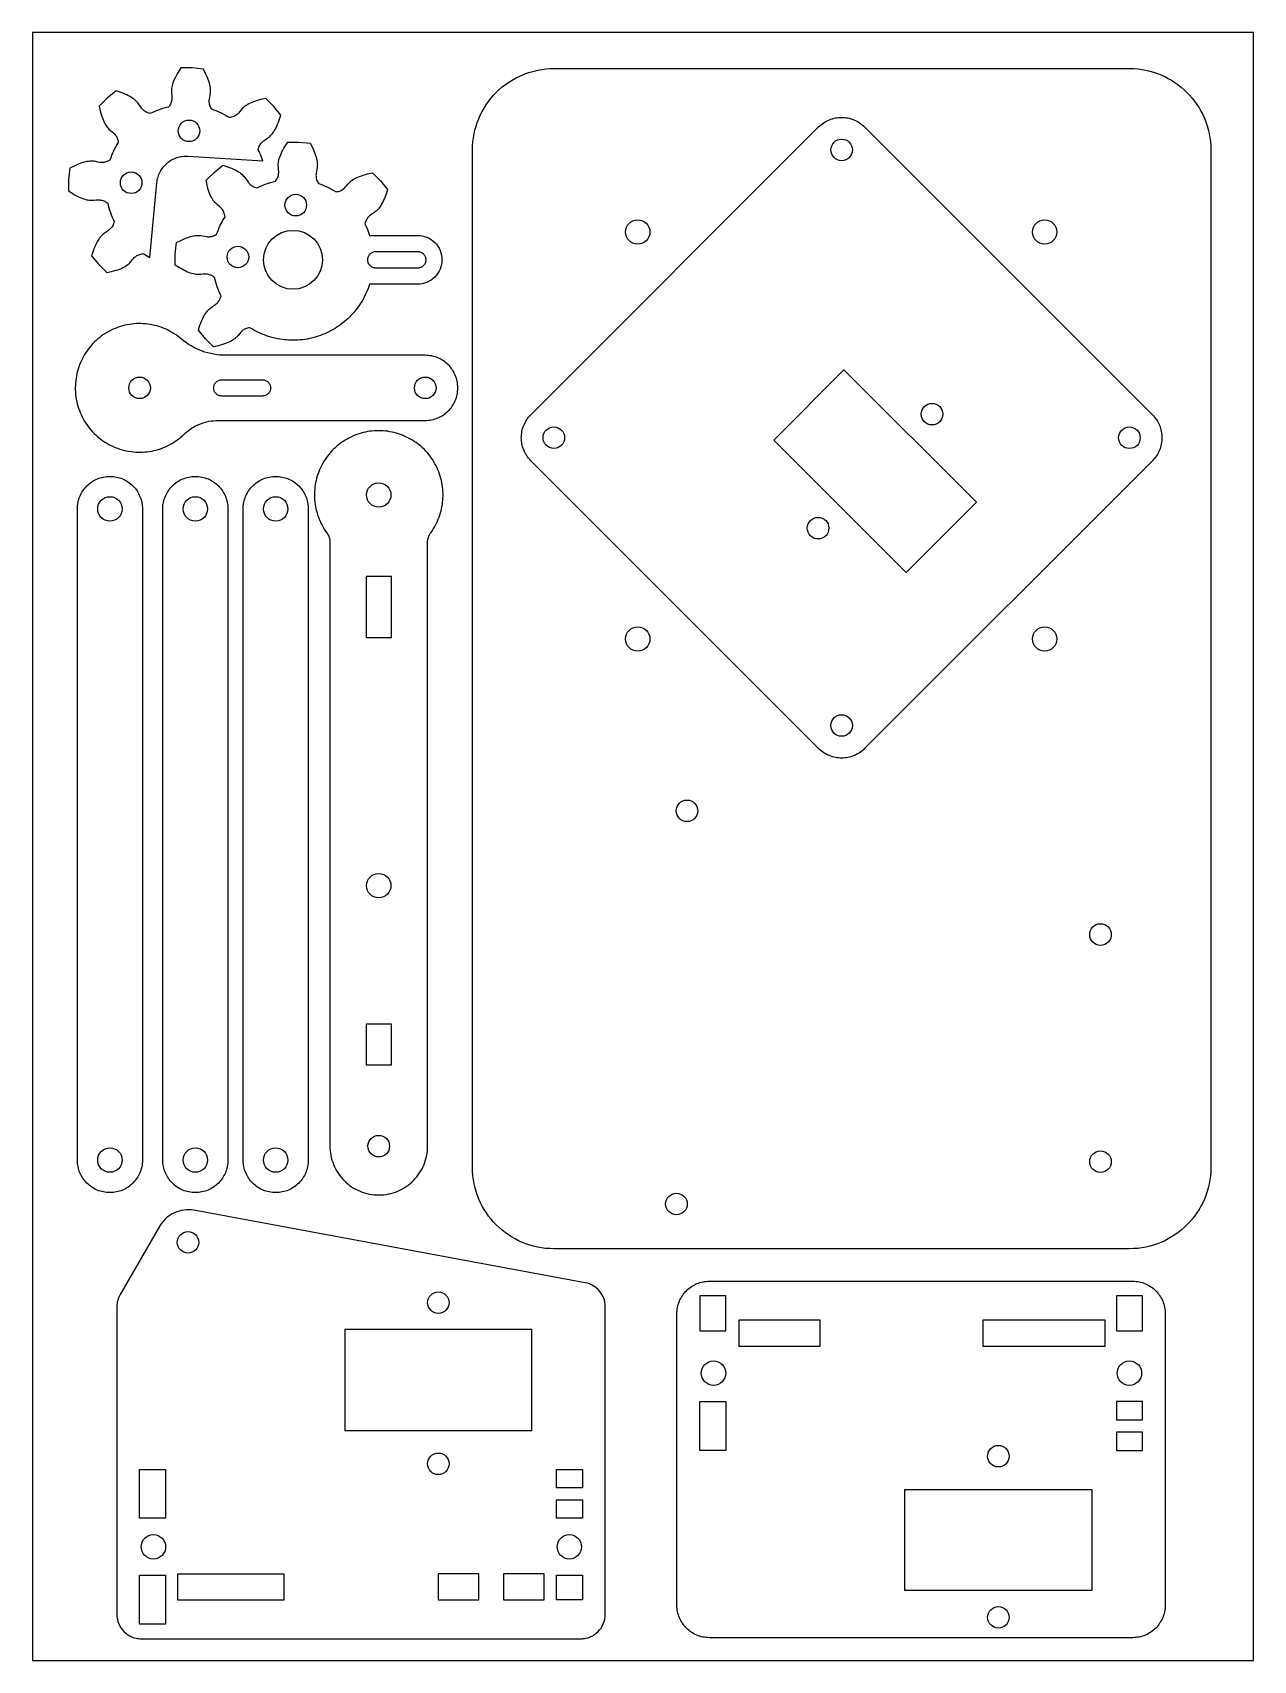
# Model space of a CAD drawing. Extents: x -162 to 138, y -184 to 216.
import ezdxf

# ---------------------------------------------------------------- set-up
doc = ezdxf.new("R2010")
doc.units = 0
doc.layers.add('Default_Layer', color=18, linetype='CONTINUOUS')

msp = doc.modelspace()

# ---------------------------------------------------------------- linework, layer by layer
at = {"layer": 'Default_Layer'}
for points in [[(138.29, 215.61), (-161.71, 215.61), (-161.71, -184.39), (138.29, -184.39), (138.29, 215.61)], [(-147.19, 160.76), (-145.43, 158.61), (-143.47, 156.64), (-142.29, 156.9), (-141.75, 157.04), (-141.23, 157.19), (-140.75, 157.34), (-140.3, 157.5), (-139.89, 157.67), (-139.5, 157.85), (-139.15, 158.03), (-138.83, 158.22), (-138.53, 158.42), (-138.27, 158.62), (-138.03, 158.82), (-137.82, 159.03), (-137.44, 159.44), (-137.11, 159.84), (-136.79, 160.21), (-136.62, 160.38), (-136.44, 160.53), (-136.26, 160.68), (-136.05, 160.81), (-135.84, 160.92), (-135.6, 161.02), (-135.36, 161.11), (-135.09, 161.18), (-134.81, 161.23), (-134.51, 161.28), (-133.7, 160.79), (-132.87, 160.34), (-131.16, 178.69), (-131.11, 179.05), (-131.05, 179.41), (-130.98, 179.76), (-130.88, 180.1), (-130.77, 180.44), (-130.65, 180.76), (-130.51, 181.08), (-130.35, 181.39), (-130.19, 181.69), (-130, 181.99), (-129.81, 182.27), (-129.6, 182.54), (-129.38, 182.8), (-129.15, 183.05), (-128.9, 183.29), (-128.65, 183.52), (-128.38, 183.74), (-128.11, 183.94), (-127.83, 184.13), (-127.53, 184.31), (-127.23, 184.47), (-126.92, 184.62), (-126.6, 184.75), (-126.28, 184.87), (-125.95, 184.98), (-125.61, 185.06), (-125.27, 185.14), (-124.92, 185.19), (-124.57, 185.23), (-124.21, 185.25), (-123.85, 185.26), (-123.48, 185.24), (-105.13, 184.06), (-105.37, 184.78), (-105.64, 185.48), (-105.94, 186.17), (-106.26, 186.85), (-106.18, 187.14), (-106.09, 187.41), (-105.99, 187.66), (-105.87, 187.9), (-105.75, 188.11), (-105.61, 188.32), (-105.45, 188.5), (-105.29, 188.67), (-105.11, 188.83), (-104.93, 188.98), (-104.53, 189.26), (-104.1, 189.55), (-103.65, 189.89), (-103.43, 190.08), (-103.2, 190.3), (-102.97, 190.54), (-102.75, 190.81), (-102.53, 191.11), (-102.31, 191.44), (-102.1, 191.81), (-101.88, 192.21), (-101.68, 192.64), (-101.48, 193.1), (-101.28, 193.59), (-101.08, 194.12), (-100.7, 195.27), (-102.46, 197.42), (-104.42, 199.38), (-105.6, 199.13), (-106.15, 198.98), (-106.66, 198.84), (-107.14, 198.68), (-107.59, 198.52), (-108.01, 198.35), (-108.39, 198.17), (-108.74, 197.99), (-109.07, 197.8), (-109.36, 197.61), (-109.62, 197.41), (-109.86, 197.2), (-110.08, 197), (-110.45, 196.59), (-110.78, 196.19), (-111.1, 195.82), (-111.27, 195.65), (-111.45, 195.49), (-111.64, 195.35), (-111.84, 195.21), (-112.05, 195.09), (-112.28, 194.99), (-112.53, 194.9), (-112.79, 194.82), (-113.07, 194.76), (-113.36, 194.71), (-113.87, 195.02), (-114.39, 195.32), (-114.92, 195.6), (-115.46, 195.87), (-116.01, 196.12), (-116.56, 196.35), (-117.12, 196.57), (-117.69, 196.77), (-117.84, 197.03), (-117.96, 197.28), (-118.07, 197.53), (-118.15, 197.78), (-118.22, 198.03), (-118.26, 198.27), (-118.29, 198.51), (-118.29, 198.74), (-118.28, 198.98), (-118.25, 199.22), (-118.17, 199.7), (-118.07, 200.21), (-117.99, 200.76), (-117.97, 201.06), (-117.96, 201.37), (-117.97, 201.7), (-118.01, 202.05), (-118.06, 202.42), (-118.14, 202.81), (-118.25, 203.22), (-118.38, 203.65), (-118.54, 204.1), (-118.72, 204.57), (-118.93, 205.06), (-119.17, 205.57), (-119.71, 206.65), (-122.47, 206.92), (-125.25, 206.93), (-125.9, 205.91), (-126.19, 205.43), (-126.45, 204.96), (-126.68, 204.51), (-126.88, 204.08), (-127.05, 203.67), (-127.2, 203.27), (-127.32, 202.89), (-127.42, 202.53), (-127.49, 202.18), (-127.53, 201.86), (-127.56, 201.54), (-127.56, 201.25), (-127.54, 200.69), (-127.49, 200.18), (-127.46, 199.69), (-127.45, 199.45), (-127.47, 199.21), (-127.5, 198.97), (-127.54, 198.74), (-127.61, 198.5), (-127.7, 198.27), (-127.81, 198.03), (-127.94, 197.79), (-128.09, 197.55), (-128.27, 197.31), (-128.85, 197.16), (-129.43, 197.01), (-130, 196.83), (-130.57, 196.64), (-131.14, 196.43), (-131.69, 196.2), (-132.24, 195.96), (-132.78, 195.7), (-133.07, 195.78), (-133.34, 195.87), (-133.59, 195.97), (-133.83, 196.09), (-134.05, 196.21), (-134.25, 196.35), (-134.43, 196.51), (-134.61, 196.67), (-134.76, 196.85), (-134.91, 197.03), (-135.2, 197.43), (-135.49, 197.86), (-135.82, 198.31), (-136.01, 198.54), (-136.23, 198.76), (-136.47, 198.99), (-136.74, 199.21), (-137.04, 199.43), (-137.37, 199.65), (-137.74, 199.86), (-138.14, 200.08), (-138.57, 200.28), (-139.03, 200.49), (-139.53, 200.68), (-140.05, 200.88), (-141.2, 201.26), (-143.35, 199.5), (-145.32, 197.54), (-145.06, 196.36), (-144.92, 195.82), (-144.77, 195.3), (-144.61, 194.82), (-144.45, 194.37), (-144.28, 193.96), (-144.11, 193.57), (-143.92, 193.22), (-143.73, 192.89), (-143.54, 192.6), (-143.34, 192.34), (-143.14, 192.1), (-142.93, 191.89), (-142.52, 191.51), (-142.12, 191.18), (-141.75, 190.86), (-141.58, 190.69), (-141.42, 190.51), (-141.28, 190.33), (-141.15, 190.12), (-141.03, 189.91), (-140.92, 189.68), (-140.83, 189.43), (-140.75, 189.17), (-140.69, 188.89), (-140.64, 188.6), (-140.96, 188.09), (-141.25, 187.57), (-141.54, 187.04), (-141.8, 186.5), (-142.05, 185.95), (-142.28, 185.4), (-142.5, 184.84), (-142.7, 184.27), (-142.96, 184.12), (-143.21, 184), (-143.46, 183.89), (-143.71, 183.81), (-143.96, 183.74), (-144.2, 183.7), (-144.44, 183.67), (-144.68, 183.67), (-144.91, 183.68), (-145.15, 183.71), (-145.63, 183.79), (-146.14, 183.89), (-146.69, 183.97), (-146.99, 183.99), (-147.3, 184), (-147.63, 183.99), (-147.98, 183.96), (-148.35, 183.9), (-148.74, 183.82), (-149.15, 183.71), (-149.58, 183.58), (-150.03, 183.42), (-150.5, 183.24), (-150.99, 183.03), (-151.5, 182.79), (-152.58, 182.25), (-152.86, 179.49), (-152.87, 176.71), (-151.85, 176.06), (-151.36, 175.77), (-150.9, 175.51), (-150.45, 175.28), (-150.01, 175.08), (-149.6, 174.91), (-149.2, 174.76), (-148.82, 174.64), (-148.46, 174.54), (-148.12, 174.48), (-147.79, 174.43), (-147.48, 174.41), (-147.18, 174.4), (-146.62, 174.42), (-146.11, 174.47), (-145.62, 174.5), (-145.38, 174.51), (-145.14, 174.49), (-144.91, 174.46), (-144.67, 174.42), (-144.44, 174.35), (-144.2, 174.26), (-143.96, 174.15), (-143.72, 174.02), (-143.48, 173.87), (-143.24, 173.7), (-143.1, 173.11), (-142.94, 172.53), (-142.76, 171.96), (-142.57, 171.39), (-142.36, 170.82), (-142.13, 170.27), (-141.89, 169.72), (-141.63, 169.18), (-141.71, 168.89), (-141.8, 168.62), (-141.9, 168.37), (-142.02, 168.13), (-142.15, 167.91), (-142.29, 167.71), (-142.44, 167.53), (-142.6, 167.35), (-142.78, 167.2), (-142.97, 167.05), (-143.37, 166.76), (-143.8, 166.47), (-144.24, 166.14), (-144.47, 165.95), (-144.69, 165.73), (-144.92, 165.49), (-145.14, 165.22), (-145.36, 164.92), (-145.58, 164.59), (-145.8, 164.22), (-146.01, 163.82), (-146.21, 163.39), (-146.42, 162.93), (-146.62, 162.43), (-146.81, 161.91), (-147.19, 160.76)], [(127.82, -63.23), (127.79, -64.26), (127.71, -65.28), (127.59, -66.28), (127.41, -67.27), (127.19, -68.23), (126.92, -69.18), (126.6, -70.11), (126.24, -71.02), (125.84, -71.91), (125.4, -72.77), (124.92, -73.61), (124.4, -74.42), (123.84, -75.2), (123.25, -75.96), (122.62, -76.68), (121.96, -77.38), (121.26, -78.04), (120.54, -78.67), (119.78, -79.26), (119, -79.82), (118.19, -80.34), (117.35, -80.82), (116.49, -81.26), (115.6, -81.66), (114.69, -82.02), (113.76, -82.34), (112.81, -82.6), (111.85, -82.83), (110.86, -83), (109.86, -83.13), (108.85, -83.21), (107.82, -83.23), (-33.61, -83.23), (-34.63, -83.21), (-35.65, -83.13), (-36.65, -83), (-37.64, -82.83), (-38.6, -82.6), (-39.55, -82.34), (-40.48, -82.02), (-41.39, -81.66), (-42.28, -81.26), (-43.14, -80.82), (-43.98, -80.34), (-44.79, -79.82), (-45.57, -79.26), (-46.33, -78.67), (-47.05, -78.04), (-47.75, -77.38), (-48.41, -76.68), (-49.04, -75.96), (-49.63, -75.2), (-50.19, -74.42), (-50.71, -73.61), (-51.19, -72.77), (-51.63, -71.91), (-52.03, -71.02), (-52.39, -70.11), (-52.71, -69.18), (-52.98, -68.23), (-53.2, -67.27), (-53.37, -66.28), (-53.5, -65.28), (-53.58, -64.26), (-53.61, -63.23), (-53.61, 186.77), (-53.58, 187.76), (-53.51, 188.74), (-53.39, 189.72), (-53.22, 190.69), (-53, 191.64), (-52.74, 192.58), (-52.43, 193.51), (-52.08, 194.42), (-51.69, 195.31), (-51.25, 196.18), (-50.77, 197.03), (-50.24, 197.86), (-49.68, 198.66), (-49.08, 199.44), (-48.43, 200.19), (-47.75, 200.91), (-47.03, 201.59), (-46.28, 202.24), (-45.5, 202.84), (-44.7, 203.41), (-43.87, 203.93), (-43.02, 204.41), (-42.15, 204.85), (-41.26, 205.24), (-40.35, 205.59), (-39.42, 205.9), (-38.48, 206.16), (-37.53, 206.38), (-36.56, 206.55), (-35.58, 206.67), (-34.6, 206.74), (-33.61, 206.77), (107.82, 206.77), (108.85, 206.74), (109.86, 206.66), (110.86, 206.54), (111.85, 206.36), (112.81, 206.14), (113.76, 205.87), (114.69, 205.55), (115.6, 205.19), (116.49, 204.79), (117.35, 204.35), (118.19, 203.87), (119, 203.35), (119.78, 202.79), (120.54, 202.2), (121.26, 201.57), (121.96, 200.91), (122.62, 200.21), (123.25, 199.49), (123.84, 198.73), (124.4, 197.95), (124.92, 197.14), (125.4, 196.3), (125.84, 195.44), (126.24, 194.55), (126.6, 193.64), (126.92, 192.71), (127.19, 191.76), (127.41, 190.8), (127.59, 189.81), (127.71, 188.81), (127.79, 187.79), (127.82, 186.77), (127.82, -63.23)], [(31.45, 192.42), (31.75, 192.71), (32.06, 192.97), (32.38, 193.22), (32.7, 193.45), (33.04, 193.66), (33.39, 193.85), (33.74, 194.02), (34.1, 194.18), (34.46, 194.32), (34.83, 194.44), (35.2, 194.54), (35.58, 194.62), (35.96, 194.68), (36.34, 194.73), (36.72, 194.76), (37.11, 194.77), (37.49, 194.76), (37.87, 194.73), (38.25, 194.68), (38.63, 194.62), (39.01, 194.54), (39.38, 194.44), (39.75, 194.32), (40.12, 194.18), (40.47, 194.02), (40.83, 193.85), (41.17, 193.66), (41.51, 193.45), (41.84, 193.22), (42.16, 192.97), (42.46, 192.71), (42.76, 192.42), (113.47, 121.71), (113.75, 121.42), (114, 121.12), (114.25, 120.81), (114.47, 120.49), (114.68, 120.16), (114.87, 119.82), (115.05, 119.47), (115.21, 119.12), (115.35, 118.75), (115.47, 118.38), (115.57, 118), (115.66, 117.62), (115.73, 117.24), (115.78, 116.84), (115.81, 116.45), (115.82, 116.05), (115.81, 115.66), (115.78, 115.26), (115.73, 114.87), (115.66, 114.49), (115.57, 114.1), (115.47, 113.73), (115.35, 113.36), (115.21, 112.99), (115.05, 112.64), (114.87, 112.29), (114.68, 111.95), (114.47, 111.62), (114.25, 111.29), (114, 110.98), (113.75, 110.68), (113.47, 110.4), (42.76, 39.69), (42.46, 39.4), (42.15, 39.14), (41.84, 38.89), (41.51, 38.66), (41.17, 38.45), (40.83, 38.26), (40.47, 38.09), (40.12, 37.93), (39.75, 37.79), (39.38, 37.67), (39.01, 37.57), (38.63, 37.49), (38.25, 37.43), (37.87, 37.38), (37.49, 37.35), (37.1, 37.34), (36.72, 37.35), (36.34, 37.38), (35.96, 37.43), (35.58, 37.49), (35.2, 37.57), (34.83, 37.67), (34.46, 37.79), (34.09, 37.93), (33.74, 38.09), (33.38, 38.26), (33.04, 38.45), (32.7, 38.66), (32.37, 38.89), (32.06, 39.14), (31.75, 39.4), (31.45, 39.69), (-39.26, 110.4), (-39.55, 110.7), (-39.81, 111.01), (-40.06, 111.33), (-40.29, 111.65), (-40.5, 111.99), (-40.69, 112.34), (-40.86, 112.69), (-41.02, 113.05), (-41.16, 113.41), (-41.28, 113.78), (-41.38, 114.15), (-41.46, 114.53), (-41.52, 114.91), (-41.57, 115.29), (-41.6, 115.67), (-41.61, 116.06), (-41.6, 116.44), (-41.57, 116.82), (-41.52, 117.2), (-41.46, 117.58), (-41.38, 117.96), (-41.28, 118.33), (-41.16, 118.7), (-41.02, 119.07), (-40.86, 119.42), (-40.69, 119.78), (-40.5, 120.12), (-40.29, 120.46), (-40.06, 120.79), (-39.81, 121.1), (-39.55, 121.41), (-39.26, 121.71), (31.45, 192.42)], [(-119.2, 140.37), (-120.96, 142.52), (-120.58, 143.67), (-120.39, 144.19), (-120.19, 144.69), (-119.98, 145.15), (-119.78, 145.58), (-119.57, 145.98), (-119.35, 146.35), (-119.13, 146.68), (-118.91, 146.98), (-118.69, 147.25), (-118.46, 147.49), (-118.24, 147.71), (-118.01, 147.9), (-117.56, 148.23), (-117.13, 148.52), (-116.73, 148.81), (-116.55, 148.96), (-116.37, 149.12), (-116.21, 149.29), (-116.06, 149.47), (-115.92, 149.67), (-115.79, 149.89), (-115.67, 150.13), (-115.57, 150.38), (-115.48, 150.65), (-115.4, 150.94), (-115.66, 151.48), (-115.9, 152.03), (-116.13, 152.58), (-116.34, 153.15), (-116.53, 153.72), (-116.71, 154.29), (-116.87, 154.87), (-117.01, 155.46), (-117.25, 155.63), (-117.49, 155.78), (-117.73, 155.91), (-117.97, 156.02), (-118.2, 156.11), (-118.44, 156.18), (-118.68, 156.22), (-118.91, 156.25), (-119.15, 156.27), (-119.39, 156.26), (-119.88, 156.23), (-120.39, 156.18), (-120.95, 156.16), (-121.25, 156.17), (-121.56, 156.19), (-121.89, 156.24), (-122.23, 156.3), (-122.59, 156.4), (-122.97, 156.52), (-123.37, 156.67), (-123.78, 156.84), (-124.21, 157.04), (-124.66, 157.27), (-125.13, 157.53), (-125.62, 157.82), (-126.63, 158.47), (-126.63, 161.25), (-126.35, 164.01), (-125.27, 164.55), (-124.76, 164.79), (-124.27, 165), (-123.8, 165.18), (-123.35, 165.34), (-122.92, 165.47), (-122.51, 165.58), (-122.12, 165.66), (-121.75, 165.72), (-121.4, 165.75), (-121.07, 165.76), (-120.76, 165.75), (-120.46, 165.73), (-119.91, 165.65), (-119.4, 165.55), (-118.92, 165.47), (-118.68, 165.44), (-118.44, 165.43), (-118.21, 165.43), (-117.97, 165.46), (-117.73, 165.5), (-117.48, 165.57), (-117.23, 165.65), (-116.98, 165.76), (-116.73, 165.88), (-116.47, 166.03), (-116.27, 166.6), (-116.05, 167.16), (-115.82, 167.71), (-115.57, 168.26), (-115.3, 168.8), (-115.02, 169.33), (-114.72, 169.85), (-114.41, 170.36), (-114.46, 170.65), (-114.52, 170.93), (-114.6, 171.19), (-114.69, 171.44), (-114.8, 171.67), (-114.91, 171.88), (-115.05, 172.09), (-115.19, 172.27), (-115.35, 172.45), (-115.52, 172.62), (-115.89, 172.94), (-116.29, 173.27), (-116.7, 173.65), (-116.91, 173.86), (-117.11, 174.1), (-117.31, 174.36), (-117.5, 174.65), (-117.69, 174.98), (-117.88, 175.33), (-118.05, 175.72), (-118.22, 176.13), (-118.38, 176.58), (-118.54, 177.06), (-118.69, 177.58), (-118.83, 178.12), (-119.08, 179.3), (-117.12, 181.26), (-114.97, 183.02), (-113.82, 182.64), (-113.3, 182.44), (-112.8, 182.25), (-112.34, 182.04), (-111.91, 181.84), (-111.51, 181.62), (-111.14, 181.41), (-110.81, 181.19), (-110.51, 180.97), (-110.24, 180.75), (-110, 180.52), (-109.78, 180.3), (-109.59, 180.07), (-109.25, 179.62), (-108.97, 179.19), (-108.68, 178.79), (-108.53, 178.61), (-108.37, 178.43), (-108.2, 178.27), (-108.02, 178.11), (-107.82, 177.97), (-107.6, 177.85), (-107.36, 177.73), (-107.11, 177.63), (-106.84, 177.54), (-106.55, 177.46), (-106.01, 177.72), (-105.46, 177.96), (-104.9, 178.19), (-104.34, 178.4), (-103.77, 178.59), (-103.2, 178.77), (-102.62, 178.92), (-102.03, 179.07), (-101.86, 179.31), (-101.71, 179.55), (-101.58, 179.79), (-101.47, 180.03), (-101.38, 180.26), (-101.31, 180.5), (-101.27, 180.74), (-101.24, 180.97), (-101.22, 181.21), (-101.23, 181.45), (-101.26, 181.94), (-101.31, 182.45), (-101.33, 183.01), (-101.32, 183.3), (-101.3, 183.62), (-101.25, 183.94), (-101.19, 184.29), (-101.09, 184.65), (-100.97, 185.03), (-100.82, 185.43), (-100.65, 185.84), (-100.45, 186.27), (-100.21, 186.72), (-99.96, 187.19), (-99.67, 187.67), (-99.02, 188.69), (-96.24, 188.68), (-93.48, 188.41), (-92.94, 187.33), (-92.7, 186.82), (-92.49, 186.33), (-92.31, 185.86), (-92.15, 185.41), (-92.02, 184.98), (-91.91, 184.57), (-91.83, 184.18), (-91.77, 183.81), (-91.74, 183.46), (-91.73, 183.13), (-91.74, 182.82), (-91.76, 182.52), (-91.84, 181.97), (-91.94, 181.46), (-92.02, 180.98), (-92.05, 180.74), (-92.06, 180.5), (-92.05, 180.27), (-92.03, 180.03), (-91.99, 179.79), (-91.92, 179.54), (-91.84, 179.29), (-91.73, 179.04), (-91.61, 178.79), (-91.46, 178.53), (-90.89, 178.33), (-90.33, 178.11), (-89.78, 177.88), (-89.23, 177.63), (-88.69, 177.36), (-88.16, 177.08), (-87.64, 176.78), (-87.13, 176.47), (-86.83, 176.52), (-86.56, 176.58), (-86.3, 176.66), (-86.05, 176.75), (-85.82, 176.85), (-85.6, 176.97), (-85.4, 177.11), (-85.22, 177.25), (-85.04, 177.41), (-84.87, 177.58), (-84.55, 177.95), (-84.22, 178.35), (-83.84, 178.76), (-83.63, 178.96), (-83.39, 179.17), (-83.13, 179.37), (-82.83, 179.56), (-82.51, 179.75), (-82.16, 179.93), (-81.77, 180.11), (-81.36, 180.28), (-80.91, 180.44), (-80.43, 180.6), (-79.91, 180.75), (-79.37, 180.89), (-78.19, 181.14), (-76.23, 179.18), (-74.47, 177.03), (-74.85, 175.88), (-75.05, 175.35), (-75.24, 174.86), (-75.45, 174.4), (-75.65, 173.97), (-75.86, 173.57), (-76.08, 173.2), (-76.3, 172.87), (-76.52, 172.57), (-76.74, 172.3), (-76.97, 172.06), (-77.19, 171.84), (-77.42, 171.65), (-77.87, 171.31), (-78.3, 171.02), (-78.7, 170.74), (-78.88, 170.59), (-79.06, 170.43), (-79.22, 170.26), (-79.38, 170.08), (-79.52, 169.87), (-79.64, 169.66), (-79.76, 169.42), (-79.86, 169.17), (-79.95, 168.9), (-80.03, 168.61), (-79.7, 167.92), (-79.4, 167.21), (-79.13, 166.5), (-78.88, 165.77), (-67.12, 165.77), (-66.52, 165.74), (-65.94, 165.66), (-65.37, 165.51), (-64.82, 165.32), (-64.29, 165.07), (-63.79, 164.77), (-63.31, 164.42), (-62.87, 164.02), (-62.47, 163.58), (-62.12, 163.1), (-61.82, 162.6), (-61.57, 162.07), (-61.37, 161.52), (-61.23, 160.95), (-61.14, 160.37), (-61.12, 159.77), (-61.14, 159.18), (-61.23, 158.6), (-61.37, 158.03), (-61.57, 157.48), (-61.82, 156.95), (-62.12, 156.45), (-62.47, 155.97), (-62.87, 155.53), (-63.31, 155.13), (-63.79, 154.78), (-64.29, 154.48), (-64.82, 154.23), (-65.37, 154.03), (-65.94, 153.89), (-66.52, 153.8), (-67.12, 153.77), (-78.88, 153.77), (-79.06, 153.23), (-79.26, 152.69), (-79.47, 152.16), (-79.7, 151.64), (-79.94, 151.13), (-80.19, 150.62), (-80.46, 150.13), (-80.74, 149.64), (-81.04, 149.16), (-81.35, 148.69), (-81.67, 148.23), (-82, 147.78), (-82.35, 147.34), (-82.71, 146.91), (-83.08, 146.49), (-83.46, 146.08), (-83.85, 145.68), (-84.26, 145.29), (-84.67, 144.92), (-85.1, 144.56), (-85.54, 144.2), (-85.98, 143.86), (-86.44, 143.54), (-86.91, 143.22), (-87.38, 142.92), (-87.87, 142.63), (-88.36, 142.36), (-88.87, 142.1), (-89.38, 141.85), (-89.9, 141.62), (-90.43, 141.4), (-90.96, 141.19), (-91.5, 141.01), (-92.05, 140.84), (-92.6, 140.68), (-93.15, 140.54), (-93.7, 140.42), (-94.26, 140.31), (-94.81, 140.22), (-95.37, 140.14), (-95.93, 140.09), (-96.49, 140.04), (-97.05, 140.02), (-97.62, 140.01), (-98.18, 140.01), (-98.74, 140.03), (-99.29, 140.07), (-99.85, 140.12), (-100.41, 140.19), (-100.96, 140.27), (-101.51, 140.37), (-102.06, 140.49), (-102.61, 140.62), (-103.15, 140.77), (-103.69, 140.93), (-104.22, 141.11), (-104.75, 141.3), (-105.27, 141.51), (-105.79, 141.73), (-106.31, 141.97), (-106.82, 142.22), (-107.32, 142.49), (-107.81, 142.78), (-108.3, 143.08), (-108.6, 143.03), (-108.87, 142.97), (-109.14, 142.89), (-109.38, 142.8), (-109.61, 142.69), (-109.83, 142.58), (-110.03, 142.44), (-110.21, 142.3), (-110.39, 142.14), (-110.56, 141.97), (-110.88, 141.6), (-111.21, 141.2), (-111.59, 140.79), (-111.8, 140.58), (-112.04, 140.38), (-112.3, 140.18), (-112.6, 139.99), (-112.92, 139.8), (-113.27, 139.61), (-113.66, 139.44), (-114.07, 139.27), (-114.52, 139.11), (-115, 138.95), (-115.52, 138.8), (-116.06, 138.66), (-117.24, 138.4), (-119.2, 140.37)], [(-77.32, 161.81), (-67.12, 161.81), (-66.91, 161.8), (-66.7, 161.77), (-66.51, 161.72), (-66.32, 161.65), (-66.14, 161.57), (-65.97, 161.47), (-65.82, 161.35), (-65.67, 161.22), (-65.54, 161.07), (-65.42, 160.91), (-65.32, 160.75), (-65.24, 160.57), (-65.17, 160.38), (-65.12, 160.19), (-65.09, 159.98), (-65.08, 159.77), (-65.09, 159.57), (-65.12, 159.36), (-65.17, 159.17), (-65.24, 158.98), (-65.32, 158.8), (-65.42, 158.63), (-65.54, 158.48), (-65.67, 158.33), (-65.82, 158.2), (-65.97, 158.08), (-66.14, 157.98), (-66.32, 157.89), (-66.51, 157.83), (-66.7, 157.78), (-66.91, 157.74), (-67.12, 157.73), (-77.32, 157.73), (-77.52, 157.74), (-77.71, 157.77), (-77.91, 157.82), (-78.1, 157.89), (-78.28, 157.97), (-78.45, 158.08), (-78.61, 158.2), (-78.76, 158.33), (-78.89, 158.48), (-79.01, 158.64), (-79.11, 158.81), (-79.2, 158.99), (-79.27, 159.18), (-79.32, 159.37), (-79.35, 159.57), (-79.36, 159.77), (-79.34, 159.98), (-79.31, 160.19), (-79.26, 160.38), (-79.19, 160.57), (-79.11, 160.75), (-79.01, 160.91), (-78.89, 161.07), (-78.76, 161.22), (-78.61, 161.35), (-78.46, 161.47), (-78.29, 161.57), (-78.11, 161.65), (-77.92, 161.72), (-77.73, 161.77), (-77.52, 161.8), (-77.32, 161.81)], [(-124.45, 116.92), (-124.02, 117.31), (-123.57, 117.68), (-123.11, 118.03), (-122.63, 118.36), (-122.14, 118.66), (-121.63, 118.94), (-121.11, 119.19), (-120.58, 119.42), (-120.04, 119.62), (-119.5, 119.8), (-118.94, 119.95), (-118.37, 120.08), (-117.8, 120.17), (-117.23, 120.24), (-116.65, 120.28), (-116.06, 120.3), (-65.21, 120.3), (-64.8, 120.31), (-64.39, 120.34), (-63.99, 120.39), (-63.6, 120.46), (-63.21, 120.55), (-62.83, 120.66), (-62.46, 120.78), (-62.1, 120.93), (-61.74, 121.09), (-61.4, 121.26), (-61.06, 121.46), (-60.74, 121.66), (-60.42, 121.89), (-60.12, 122.13), (-59.83, 122.38), (-59.55, 122.64), (-59.29, 122.92), (-59.04, 123.21), (-58.8, 123.51), (-58.58, 123.83), (-58.37, 124.15), (-58.18, 124.49), (-58, 124.83), (-57.84, 125.18), (-57.7, 125.55), (-57.57, 125.92), (-57.46, 126.3), (-57.37, 126.69), (-57.3, 127.08), (-57.25, 127.48), (-57.22, 127.89), (-57.21, 128.3), (-57.22, 128.71), (-57.25, 129.12), (-57.3, 129.52), (-57.37, 129.91), (-57.46, 130.3), (-57.57, 130.68), (-57.7, 131.05), (-57.84, 131.41), (-58, 131.77), (-58.18, 132.11), (-58.37, 132.45), (-58.58, 132.77), (-58.8, 133.08), (-59.04, 133.39), (-59.29, 133.68), (-59.55, 133.96), (-59.83, 134.22), (-60.12, 134.47), (-60.42, 134.71), (-60.74, 134.93), (-61.06, 135.14), (-61.4, 135.33), (-61.74, 135.51), (-62.1, 135.67), (-62.46, 135.81), (-62.83, 135.94), (-63.21, 136.05), (-63.6, 136.14), (-63.99, 136.21), (-64.39, 136.26), (-64.8, 136.29), (-65.21, 136.3), (-114.2, 136.3), (-114.96, 136.32), (-115.7, 136.37), (-116.45, 136.45), (-117.18, 136.56), (-117.91, 136.71), (-118.63, 136.89), (-119.34, 137.1), (-120.05, 137.34), (-120.74, 137.61), (-121.42, 137.91), (-122.08, 138.24), (-122.73, 138.6), (-123.37, 138.99), (-123.99, 139.41), (-124.59, 139.86), (-125.17, 140.33), (-125.62, 140.7), (-126.09, 141.05), (-126.56, 141.39), (-127.04, 141.7), (-127.53, 142), (-128.03, 142.27), (-128.54, 142.53), (-129.06, 142.77), (-129.58, 142.98), (-130.11, 143.18), (-130.64, 143.36), (-131.18, 143.52), (-131.73, 143.66), (-132.28, 143.79), (-132.83, 143.89), (-133.39, 143.97), (-133.95, 144.03), (-134.51, 144.07), (-135.07, 144.09), (-135.63, 144.1), (-136.19, 144.08), (-136.76, 144.04), (-137.32, 143.98), (-137.88, 143.9), (-138.44, 143.81), (-139, 143.69), (-139.55, 143.55), (-140.1, 143.39), (-140.65, 143.2), (-141.19, 143), (-141.73, 142.78), (-142.26, 142.54), (-142.78, 142.27), (-143.29, 141.99), (-143.78, 141.7), (-144.27, 141.38), (-144.73, 141.05), (-145.19, 140.71), (-145.63, 140.35), (-146.06, 139.97), (-146.47, 139.58), (-146.87, 139.18), (-147.25, 138.76), (-147.61, 138.33), (-147.96, 137.89), (-148.3, 137.44), (-148.61, 136.98), (-148.91, 136.5), (-149.2, 136.02), (-149.46, 135.52), (-149.71, 135.02), (-149.94, 134.5), (-150.15, 133.98), (-150.35, 133.45), (-150.52, 132.91), (-150.68, 132.37), (-150.81, 131.82), (-150.93, 131.26), (-151.03, 130.7), (-151.1, 130.13), (-151.16, 129.55), (-151.19, 128.98), (-151.21, 128.4), (-151.2, 127.81), (-151.17, 127.23), (-151.12, 126.65), (-151.05, 126.08), (-150.96, 125.51), (-150.85, 124.95), (-150.72, 124.39), (-150.57, 123.84), (-150.4, 123.3), (-150.21, 122.77), (-150, 122.24), (-149.78, 121.72), (-149.53, 121.21), (-149.27, 120.72), (-148.99, 120.23), (-148.7, 119.75), (-148.38, 119.28), (-148.05, 118.83), (-147.71, 118.38), (-147.35, 117.95), (-146.97, 117.53), (-146.58, 117.13), (-146.18, 116.73), (-145.75, 116.36), (-145.32, 115.99), (-144.87, 115.64), (-144.41, 115.31), (-143.93, 114.99), (-143.45, 114.69), (-142.94, 114.41), (-142.43, 114.14), (-141.91, 113.9), (-141.37, 113.67), (-140.82, 113.46), (-140.28, 113.27), (-139.72, 113.1), (-139.17, 112.95), (-138.61, 112.82), (-138.05, 112.72), (-137.48, 112.63), (-136.92, 112.57), (-136.35, 112.53), (-135.79, 112.5), (-135.22, 112.5), (-134.66, 112.52), (-134.1, 112.55), (-133.54, 112.61), (-132.98, 112.69), (-132.43, 112.78), (-131.88, 112.9), (-131.33, 113.03), (-130.79, 113.19), (-130.26, 113.36), (-129.73, 113.56), (-129.2, 113.77), (-128.69, 114), (-128.18, 114.25), (-127.68, 114.52), (-127.19, 114.81), (-126.71, 115.11), (-126.23, 115.44), (-125.77, 115.78), (-125.32, 116.14), (-124.88, 116.52), (-124.45, 116.92)], [(37.68, 132.73), (20.43, 115.48), (52.96, 82.95), (70.21, 100.2), (37.68, 132.73)], [(-115.21, 126.3), (-115.41, 126.31), (-115.6, 126.34), (-115.79, 126.38), (-115.97, 126.45), (-116.15, 126.53), (-116.32, 126.63), (-116.48, 126.75), (-116.62, 126.88), (-116.76, 127.03), (-116.87, 127.19), (-116.97, 127.36), (-117.06, 127.53), (-117.12, 127.72), (-117.17, 127.91), (-117.2, 128.1), (-117.21, 128.3), (-117.2, 128.5), (-117.17, 128.69), (-117.12, 128.88), (-117.06, 129.06), (-116.97, 129.24), (-116.87, 129.41), (-116.76, 129.57), (-116.62, 129.71), (-116.48, 129.85), (-116.32, 129.96), (-116.15, 130.06), (-115.97, 130.15), (-115.79, 130.21), (-115.6, 130.26), (-115.41, 130.29), (-115.21, 130.3), (-105.21, 130.3), (-105.01, 130.29), (-104.82, 130.26), (-104.63, 130.21), (-104.44, 130.15), (-104.27, 130.06), (-104.1, 129.96), (-103.94, 129.85), (-103.79, 129.71), (-103.66, 129.57), (-103.54, 129.41), (-103.44, 129.24), (-103.36, 129.06), (-103.3, 128.88), (-103.25, 128.69), (-103.22, 128.5), (-103.21, 128.3), (-103.22, 128.1), (-103.25, 127.91), (-103.3, 127.72), (-103.36, 127.53), (-103.44, 127.36), (-103.54, 127.19), (-103.66, 127.03), (-103.79, 126.88), (-103.94, 126.75), (-104.1, 126.63), (-104.27, 126.53), (-104.44, 126.45), (-104.63, 126.38), (-104.82, 126.34), (-105.01, 126.31), (-105.21, 126.3), (-115.21, 126.3)], [(-134.7, -61.44), (-134.71, -61.86), (-134.74, -62.26), (-134.79, -62.66), (-134.86, -63.06), (-134.95, -63.44), (-135.06, -63.82), (-135.19, -64.2), (-135.33, -64.56), (-135.49, -64.91), (-135.67, -65.26), (-135.86, -65.59), (-136.07, -65.92), (-136.29, -66.23), (-136.53, -66.53), (-136.78, -66.82), (-137.04, -67.1), (-137.32, -67.37), (-137.61, -67.62), (-137.91, -67.86), (-138.23, -68.08), (-138.55, -68.29), (-138.89, -68.48), (-139.23, -68.66), (-139.59, -68.82), (-139.95, -68.96), (-140.32, -69.08), (-140.7, -69.19), (-141.09, -69.28), (-141.48, -69.35), (-141.88, -69.4), (-142.29, -69.43), (-142.7, -69.44), (-143.11, -69.43), (-143.52, -69.4), (-143.92, -69.35), (-144.31, -69.28), (-144.7, -69.19), (-145.08, -69.08), (-145.45, -68.96), (-145.81, -68.82), (-146.17, -68.66), (-146.51, -68.48), (-146.85, -68.29), (-147.17, -68.08), (-147.49, -67.86), (-147.79, -67.62), (-148.08, -67.37), (-148.36, -67.1), (-148.62, -66.82), (-148.87, -66.53), (-149.11, -66.23), (-149.33, -65.92), (-149.54, -65.59), (-149.73, -65.26), (-149.91, -64.91), (-150.07, -64.56), (-150.22, -64.2), (-150.34, -63.82), (-150.45, -63.44), (-150.54, -63.06), (-150.61, -62.66), (-150.66, -62.26), (-150.69, -61.86), (-150.7, -61.44), (-150.7, 98.56), (-150.69, 98.95), (-150.66, 99.35), (-150.61, 99.74), (-150.54, 100.12), (-150.46, 100.51), (-150.35, 100.88), (-150.23, 101.25), (-150.09, 101.62), (-149.93, 101.97), (-149.76, 102.32), (-149.57, 102.66), (-149.36, 102.99), (-149.13, 103.31), (-148.89, 103.63), (-148.63, 103.92), (-148.36, 104.21), (-148.07, 104.49), (-147.77, 104.74), (-147.46, 104.99), (-147.14, 105.21), (-146.81, 105.42), (-146.47, 105.61), (-146.12, 105.79), (-145.76, 105.95), (-145.4, 106.09), (-145.03, 106.21), (-144.65, 106.31), (-144.27, 106.4), (-143.88, 106.47), (-143.49, 106.52), (-143.1, 106.55), (-142.7, 106.56), (-142.3, 106.55), (-141.91, 106.52), (-141.52, 106.47), (-141.13, 106.4), (-140.75, 106.31), (-140.37, 106.21), (-140, 106.09), (-139.64, 105.95), (-139.28, 105.79), (-138.93, 105.61), (-138.59, 105.42), (-138.26, 105.21), (-137.94, 104.99), (-137.63, 104.74), (-137.33, 104.49), (-137.04, 104.21), (-136.77, 103.92), (-136.51, 103.63), (-136.27, 103.31), (-136.04, 102.99), (-135.84, 102.66), (-135.64, 102.32), (-135.47, 101.97), (-135.31, 101.62), (-135.17, 101.25), (-135.05, 100.88), (-134.94, 100.51), (-134.86, 100.12), (-134.79, 99.74), (-134.74, 99.35), (-134.71, 98.95), (-134.7, 98.56), (-134.7, -61.44)], [(-113.7, -61.44), (-113.71, -61.86), (-113.74, -62.26), (-113.8, -62.66), (-113.87, -63.06), (-113.95, -63.44), (-114.06, -63.82), (-114.19, -64.2), (-114.33, -64.56), (-114.49, -64.91), (-114.67, -65.26), (-114.86, -65.59), (-115.07, -65.92), (-115.29, -66.23), (-115.53, -66.53), (-115.78, -66.82), (-116.05, -67.1), (-116.32, -67.37), (-116.61, -67.62), (-116.92, -67.86), (-117.23, -68.08), (-117.55, -68.29), (-117.89, -68.48), (-118.23, -68.66), (-118.59, -68.82), (-118.95, -68.96), (-119.32, -69.08), (-119.7, -69.19), (-120.09, -69.28), (-120.48, -69.35), (-120.89, -69.4), (-121.29, -69.43), (-121.7, -69.44), (-122.11, -69.43), (-122.52, -69.4), (-122.92, -69.35), (-123.32, -69.28), (-123.7, -69.19), (-124.08, -69.08), (-124.45, -68.96), (-124.82, -68.82), (-125.17, -68.66), (-125.52, -68.48), (-125.85, -68.29), (-126.18, -68.08), (-126.49, -67.86), (-126.79, -67.62), (-127.08, -67.37), (-127.36, -67.1), (-127.62, -66.82), (-127.88, -66.53), (-128.11, -66.23), (-128.34, -65.92), (-128.54, -65.59), (-128.74, -65.26), (-128.91, -64.91), (-129.07, -64.56), (-129.22, -64.2), (-129.34, -63.82), (-129.45, -63.44), (-129.54, -63.06), (-129.61, -62.66), (-129.66, -62.26), (-129.69, -61.86), (-129.7, -61.44), (-129.7, 98.56), (-129.69, 98.97), (-129.66, 99.37), (-129.61, 99.77), (-129.54, 100.17), (-129.45, 100.55), (-129.34, 100.93), (-129.22, 101.31), (-129.07, 101.67), (-128.91, 102.02), (-128.74, 102.37), (-128.54, 102.7), (-128.34, 103.03), (-128.11, 103.34), (-127.88, 103.64), (-127.62, 103.93), (-127.36, 104.21), (-127.08, 104.48), (-126.79, 104.73), (-126.49, 104.97), (-126.18, 105.19), (-125.85, 105.4), (-125.52, 105.59), (-125.17, 105.77), (-124.82, 105.93), (-124.45, 106.07), (-124.08, 106.2), (-123.7, 106.3), (-123.32, 106.39), (-122.92, 106.46), (-122.52, 106.51), (-122.11, 106.54), (-121.7, 106.56), (-121.29, 106.54), (-120.89, 106.51), (-120.48, 106.46), (-120.09, 106.39), (-119.7, 106.3), (-119.32, 106.2), (-118.95, 106.07), (-118.59, 105.93), (-118.23, 105.77), (-117.89, 105.59), (-117.55, 105.4), (-117.23, 105.19), (-116.92, 104.97), (-116.61, 104.73), (-116.32, 104.48), (-116.05, 104.21), (-115.78, 103.93), (-115.53, 103.64), (-115.29, 103.34), (-115.07, 103.03), (-114.86, 102.7), (-114.67, 102.37), (-114.49, 102.02), (-114.33, 101.67), (-114.19, 101.31), (-114.06, 100.93), (-113.96, 100.55), (-113.87, 100.17), (-113.8, 99.77), (-113.74, 99.37), (-113.71, 98.97), (-113.7, 98.56), (-113.7, -61.44)], [(-93.96, -61.44), (-93.97, -61.86), (-94, -62.26), (-94.05, -62.66), (-94.12, -63.06), (-94.21, -63.44), (-94.32, -63.82), (-94.44, -64.2), (-94.58, -64.56), (-94.74, -64.91), (-94.92, -65.26), (-95.11, -65.59), (-95.32, -65.92), (-95.55, -66.23), (-95.78, -66.53), (-96.03, -66.82), (-96.3, -67.1), (-96.58, -67.37), (-96.87, -67.62), (-97.17, -67.86), (-97.48, -68.08), (-97.81, -68.29), (-98.14, -68.48), (-98.49, -68.66), (-98.84, -68.82), (-99.21, -68.96), (-99.58, -69.08), (-99.96, -69.19), (-100.34, -69.28), (-100.74, -69.35), (-101.14, -69.4), (-101.54, -69.43), (-101.96, -69.44), (-102.37, -69.43), (-102.77, -69.4), (-103.17, -69.35), (-103.57, -69.28), (-103.96, -69.19), (-104.33, -69.08), (-104.71, -68.96), (-105.07, -68.82), (-105.42, -68.66), (-105.77, -68.48), (-106.1, -68.29), (-106.43, -68.08), (-106.74, -67.86), (-107.04, -67.62), (-107.33, -67.37), (-107.61, -67.1), (-107.88, -66.82), (-108.13, -66.53), (-108.37, -66.23), (-108.59, -65.92), (-108.8, -65.59), (-108.99, -65.26), (-109.17, -64.91), (-109.33, -64.56), (-109.47, -64.2), (-109.6, -63.82), (-109.7, -63.44), (-109.79, -63.06), (-109.86, -62.66), (-109.91, -62.26), (-109.95, -61.86), (-109.96, -61.44), (-109.96, 98.56), (-109.95, 98.95), (-109.92, 99.35), (-109.87, 99.74), (-109.8, 100.12), (-109.71, 100.51), (-109.61, 100.88), (-109.49, 101.25), (-109.35, 101.62), (-109.19, 101.97), (-109.01, 102.32), (-108.82, 102.66), (-108.61, 102.99), (-108.39, 103.31), (-108.14, 103.63), (-107.89, 103.92), (-107.61, 104.21), (-107.32, 104.49), (-107.03, 104.74), (-106.72, 104.99), (-106.39, 105.21), (-106.06, 105.42), (-105.72, 105.61), (-105.37, 105.79), (-105.02, 105.95), (-104.65, 106.09), (-104.28, 106.21), (-103.91, 106.31), (-103.52, 106.4), (-103.14, 106.47), (-102.75, 106.52), (-102.35, 106.55), (-101.96, 106.56), (-101.56, 106.55), (-101.17, 106.52), (-100.77, 106.47), (-100.39, 106.4), (-100.01, 106.31), (-99.63, 106.21), (-99.26, 106.09), (-98.89, 105.95), (-98.54, 105.79), (-98.19, 105.61), (-97.85, 105.42), (-97.52, 105.21), (-97.2, 104.99), (-96.89, 104.74), (-96.59, 104.49), (-96.3, 104.21), (-96.03, 103.92), (-95.77, 103.63), (-95.53, 103.31), (-95.3, 102.99), (-95.09, 102.66), (-94.9, 102.32), (-94.72, 101.97), (-94.57, 101.62), (-94.42, 101.25), (-94.3, 100.88), (-94.2, 100.51), (-94.11, 100.12), (-94.04, 99.74), (-94, 99.35), (-93.97, 98.95), (-93.96, 98.56), (-93.96, -61.44)], [(-73.54, 66.98), (-73.54, 81.98), (-79.74, 81.98), (-79.74, 66.98), (-73.54, 66.98)], [(-79.74, -38.02), (-79.64, -38.02), (-73.64, -38.02), (-73.54, -38.02), (-73.54, -28.02), (-73.64, -28.02), (-79.64, -28.02), (-79.74, -28.02), (-79.74, -38.02)], [(-135, -179.07), (-27, -179.07), (-26.69, -179.06), (-26.38, -179.04), (-26.08, -179), (-25.79, -178.95), (-25.21, -178.8), (-24.66, -178.6), (-24.14, -178.34), (-23.64, -178.04), (-23.18, -177.7), (-22.75, -177.31), (-22.37, -176.89), (-22.02, -176.42), (-21.72, -175.93), (-21.47, -175.4), (-21.27, -174.85), (-21.12, -174.28), (-21.07, -173.98), (-21.03, -173.68), (-21, -173.38), (-21, -173.07), (-21, -97.47), (-21.02, -96.93), (-21.09, -96.41), (-21.2, -95.89), (-21.36, -95.4), (-21.56, -94.92), (-21.8, -94.47), (-22.07, -94.04), (-22.38, -93.63), (-22.73, -93.25), (-23.1, -92.9), (-23.51, -92.59), (-23.94, -92.31), (-24.4, -92.06), (-24.88, -91.85), (-25.38, -91.69), (-25.91, -91.57), (-122.05, -73.79), (-122.67, -73.7), (-123.29, -73.66), (-123.91, -73.67), (-124.52, -73.72), (-125.12, -73.82), (-125.71, -73.97), (-126.28, -74.16), (-126.84, -74.39), (-127.38, -74.66), (-127.9, -74.97), (-128.4, -75.33), (-128.86, -75.72), (-129.3, -76.15), (-129.71, -76.61), (-130.08, -77.11), (-130.42, -77.64), (-140.18, -94.46), (-140.37, -94.8), (-140.54, -95.16), (-140.67, -95.53), (-140.79, -95.91), (-140.88, -96.29), (-140.94, -96.68), (-140.98, -97.07), (-141, -97.47), (-141, -173.07), (-140.99, -173.38), (-140.96, -173.68), (-140.93, -173.98), (-140.87, -174.28), (-140.73, -174.85), (-140.52, -175.4), (-140.27, -175.93), (-139.97, -176.42), (-139.63, -176.89), (-139.24, -177.31), (-138.81, -177.7), (-138.35, -178.04), (-137.86, -178.34), (-137.33, -178.6), (-136.78, -178.8), (-136.21, -178.95), (-135.91, -179), (-135.61, -179.04), (-135.3, -179.06), (-135, -179.07)], [(4.62, -91.2), (108.62, -91.2), (109.03, -91.21), (109.44, -91.24), (109.84, -91.29), (110.23, -91.36), (110.62, -91.45), (111, -91.56), (111.37, -91.68), (111.73, -91.83), (112.09, -91.99), (112.43, -92.16), (112.77, -92.36), (113.09, -92.56), (113.4, -92.79), (113.71, -93.02), (114, -93.28), (114.27, -93.54), (114.54, -93.82), (114.79, -94.11), (115.03, -94.41), (115.25, -94.73), (115.46, -95.05), (115.65, -95.38), (115.83, -95.73), (115.99, -96.08), (116.13, -96.45), (116.26, -96.82), (116.37, -97.2), (116.45, -97.59), (116.53, -97.98), (116.58, -98.38), (116.61, -98.79), (116.62, -99.2), (116.62, -170.8), (116.61, -171.21), (116.58, -171.62), (116.53, -172.02), (116.45, -172.41), (116.37, -172.8), (116.26, -173.18), (116.13, -173.55), (115.99, -173.91), (115.83, -174.27), (115.65, -174.61), (115.46, -174.95), (115.25, -175.27), (115.03, -175.58), (114.79, -175.89), (114.54, -176.18), (114.27, -176.45), (114, -176.72), (113.71, -176.97), (113.4, -177.21), (113.09, -177.43), (112.77, -177.64), (112.43, -177.83), (112.09, -178.01), (111.73, -178.17), (111.37, -178.31), (111, -178.44), (110.62, -178.55), (110.23, -178.64), (109.84, -178.71), (109.44, -178.76), (109.03, -178.79), (108.62, -178.8), (4.62, -178.8), (4.21, -178.79), (3.8, -178.76), (3.4, -178.71), (3.01, -178.64), (2.62, -178.55), (2.24, -178.44), (1.87, -178.31), (1.5, -178.17), (1.15, -178.01), (0.8, -177.83), (0.47, -177.64), (0.14, -177.43), (-0.17, -177.21), (-0.47, -176.97), (-0.76, -176.72), (-1.04, -176.45), (-1.3, -176.18), (-1.56, -175.89), (-1.79, -175.58), (-2.02, -175.27), (-2.22, -174.95), (-2.42, -174.61), (-2.59, -174.27), (-2.75, -173.91), (-2.9, -173.55), (-3.02, -173.18), (-3.13, -172.8), (-3.22, -172.41), (-3.29, -172.02), (-3.34, -171.62), (-3.37, -171.21), (-3.38, -170.8), (-3.38, -99.2), (-3.37, -98.8), (-3.34, -98.41), (-3.29, -98.02), (-3.23, -97.63), (-3.14, -97.25), (-3.04, -96.87), (-2.91, -96.5), (-2.77, -96.14), (-2.62, -95.78), (-2.44, -95.43), (-2.25, -95.09), (-2.04, -94.76), (-1.81, -94.44), (-1.57, -94.13), (-1.31, -93.83), (-1.04, -93.54), (-0.75, -93.27), (-0.45, -93.01), (-0.14, -92.77), (0.18, -92.54), (0.51, -92.33), (0.85, -92.14), (1.2, -91.97), (1.56, -91.81), (1.92, -91.67), (2.29, -91.54), (2.67, -91.44), (3.05, -91.35), (3.44, -91.29), (3.83, -91.24), (4.22, -91.21), (4.62, -91.2)], [(2.22, -103.4), (8.62, -103.4), (8.62, -94.8), (2.22, -94.8), (2.22, -103.4)], [(111.02, -94.8), (104.62, -94.8), (104.62, -103.4), (111.02, -103.4), (111.02, -94.8)], [(-39, -127.87), (-39, -103.07), (-85, -103.07), (-85, -127.87), (-39, -127.87)], [(11.82, -107.2), (31.82, -107.2), (31.82, -100.8), (11.82, -100.8), (11.82, -107.2)], [(71.82, -107.2), (101.82, -107.2), (101.82, -100.8), (71.82, -100.8), (71.82, -107.2)], [(2.22, -120.8), (8.62, -120.8), (8.62, -132.8), (2.22, -132.8), (2.22, -120.8)], [(104.62, -120.8), (104.62, -125.29), (111.02, -125.29), (111.02, -120.8), (104.62, -120.8)], [(104.62, -128.3), (104.62, -132.8), (111.02, -132.8), (111.02, -128.3), (104.62, -128.3)], [(-135.4, -149.47), (-135.4, -137.47), (-129, -137.47), (-129, -149.47), (-135.4, -149.47)], [(-26.6, -137.47), (-26.6, -141.96), (-33, -141.96), (-33, -137.47), (-26.6, -137.47)], [(98.62, -167.2), (52.62, -167.2), (52.62, -142.4), (98.62, -142.4), (98.62, -167.2)], [(-26.6, -144.96), (-26.6, -149.47), (-33, -149.47), (-33, -144.97), (-33, -144.96), (-26.6, -144.96)], [(-135.4, -175.47), (-135.4, -163.47), (-129, -163.47), (-129, -175.47), (-135.4, -175.47)], [(-100, -163.14), (-100, -169.54), (-126, -169.54), (-126, -163.14), (-100, -163.14)], [(-62.01, -163.07), (-62.01, -169.47), (-52.01, -169.47), (-52.01, -163.07), (-62.01, -163.07)], [(-46.01, -163.07), (-46.01, -169.47), (-36.01, -169.47), (-36.01, -163.07), (-46.01, -163.07)], [(-26.6, -169.47), (-33, -169.47), (-33, -163.47), (-26.6, -163.47), (-26.6, -169.47)]]:
    msp.add_lwpolyline(points, close=True, dxfattribs=at)
for points in [[(-64.64, -58.17), (-64.64, 90.32), (-64.63, 90.64), (-64.59, 90.95), (-64.53, 91.26), (-64.44, 91.56), (-64.33, 91.85), (-64.2, 92.14), (-64.05, 92.41), (-63.87, 92.68), (-63.55, 93.13), (-63.25, 93.59), (-62.97, 94.07), (-62.7, 94.55), (-62.45, 95.03), (-62.22, 95.53), (-62.01, 96.03), (-61.81, 96.53), (-61.63, 97.04), (-61.47, 97.56), (-61.33, 98.08), (-61.21, 98.6), (-61.1, 99.13), (-61.01, 99.66), (-60.94, 100.19), (-60.89, 100.72), (-60.86, 101.26), (-60.84, 101.8), (-60.84, 102.33), (-60.86, 102.87), (-60.9, 103.41), (-60.96, 103.94), (-61.04, 104.48), (-61.13, 105.01), (-61.24, 105.54), (-61.38, 106.07), (-61.53, 106.59), (-61.69, 107.11), (-61.88, 107.63), (-62.09, 108.14), (-62.31, 108.65), (-62.56, 109.15), (-62.82, 109.64), (-63.09, 110.12), (-63.38, 110.58), (-63.69, 111.04), (-64.01, 111.48), (-64.35, 111.91), (-64.69, 112.33), (-65.06, 112.73), (-65.43, 113.12), (-65.82, 113.5), (-66.22, 113.86), (-66.63, 114.21), (-67.05, 114.54), (-67.48, 114.86), (-67.93, 115.16), (-68.38, 115.45), (-68.84, 115.73), (-69.31, 115.98), (-69.79, 116.22), (-70.28, 116.45), (-70.78, 116.66), (-71.28, 116.85), (-71.79, 117.02), (-72.31, 117.18), (-72.83, 117.32), (-73.36, 117.44), (-73.9, 117.54), (-74.44, 117.63), (-74.98, 117.7), (-75.53, 117.75), (-76.08, 117.77), (-76.64, 117.78), (-77.19, 117.77), (-77.75, 117.75), (-78.3, 117.7), (-78.84, 117.63), (-79.38, 117.55), (-79.92, 117.44), (-80.45, 117.32), (-80.97, 117.18), (-81.49, 117.02), (-82, 116.85), (-82.5, 116.66), (-83, 116.45), (-83.49, 116.22), (-83.97, 115.98), (-84.44, 115.73), (-84.9, 115.45), (-85.35, 115.16), (-85.8, 114.86), (-86.23, 114.54), (-86.65, 114.21), (-87.06, 113.86), (-87.46, 113.5), (-87.85, 113.12), (-88.22, 112.73), (-88.58, 112.33), (-88.93, 111.91), (-89.27, 111.48), (-89.59, 111.04), (-89.89, 110.58), (-90.19, 110.12), (-90.46, 109.64), (-90.72, 109.15), (-90.97, 108.65), (-91.19, 108.14), (-91.4, 107.63), (-91.58, 107.11), (-91.75, 106.59), (-91.9, 106.07), (-92.03, 105.54), (-92.15, 105.01), (-92.24, 104.48), (-92.32, 103.95), (-92.38, 103.41), (-92.41, 102.87), (-92.44, 102.34), (-92.44, 101.8), (-92.42, 101.26), (-92.39, 100.73), (-92.34, 100.19), (-92.27, 99.66), (-92.18, 99.13), (-92.07, 98.6), (-91.95, 98.08), (-91.81, 97.56), (-91.65, 97.04), (-91.47, 96.53), (-91.27, 96.03), (-91.06, 95.53), (-90.83, 95.03), (-90.58, 94.55), (-90.31, 94.07), (-90.03, 93.6), (-89.73, 93.13), (-89.41, 92.68), (-89.23, 92.41), (-89.08, 92.14), (-88.94, 91.85), (-88.84, 91.56), (-88.75, 91.26), (-88.69, 90.95), (-88.65, 90.64), (-88.64, 90.32), (-88.64, -58.02)], [(-88.64, -57.91), (-88.63, -58.51), (-88.59, -59.11), (-88.52, -59.7), (-88.42, -60.28), (-88.3, -60.86), (-88.14, -61.43), (-87.96, -61.99), (-87.75, -62.54), (-87.52, -63.08), (-87.25, -63.61), (-86.97, -64.13), (-86.65, -64.63), (-86.31, -65.12), (-85.95, -65.59), (-85.56, -66.04), (-85.15, -66.48), (-84.72, -66.89), (-84.27, -67.28), (-83.8, -67.65), (-83.31, -67.99), (-82.81, -68.31), (-82.3, -68.6), (-81.77, -68.86), (-81.24, -69.1), (-80.69, -69.31), (-80.13, -69.5), (-79.56, -69.66), (-78.98, -69.79), (-78.4, -69.89), (-77.81, -69.96), (-77.21, -70), (-76.61, -70.02), (-76.01, -70), (-75.42, -69.95), (-74.83, -69.88), (-74.24, -69.77), (-73.67, -69.64), (-73.1, -69.48), (-72.54, -69.29), (-71.99, -69.08), (-71.45, -68.84), (-70.93, -68.57), (-70.42, -68.28), (-69.92, -67.96), (-69.44, -67.61), (-68.97, -67.24), (-68.52, -66.85), (-68.09, -66.43), (-67.68, -66), (-67.29, -65.54), (-66.93, -65.07), (-66.59, -64.58), (-66.28, -64.08), (-66, -63.56), (-65.74, -63.03), (-65.51, -62.49), (-65.3, -61.94), (-65.12, -61.38), (-64.97, -60.81), (-64.85, -60.23), (-64.75, -59.64), (-64.68, -59.05), (-64.65, -58.46), (-64.64, -57.86)]]:
    msp.add_lwpolyline(points, dxfattribs=at)
for centre, radius in [((-123.26, 191.45), 2.65), ((37.11, 186.77), 2.65), ((-137.47, 178.7), 2.65), ((-97.03, 173.21), 2.65), ((-13, 166.6), 3), ((87, 166.6), 3), ((-97.72, 159.77), 7.24), ((-111.24, 160.46), 2.65), ((-135.41, 128.3), 2.65), ((-65.21, 128.3), 2.65), ((59.32, 121.84), 2.65), ((-33.61, 116.06), 2.65), ((107.82, 116.05), 2.65), ((-76.64, 101.98), 3), ((-142.7, 98.56), 3), ((-121.7, 98.56), 3), ((-101.96, 98.56), 3), ((31.32, 93.84), 2.65), ((-13, 66.6), 3), ((87, 66.6), 3), ((37.1, 45.34), 2.65), ((-0.89, 24.37), 2.65), ((-76.64, 5.98), 3), ((100.71, -6.03), 2.65), ((-76.64, -58.02), 2.65), ((-142.7, -61.44), 3), ((-121.7, -61.44), 3), ((-101.96, -61.44), 3), ((100.71, -61.83), 2.65), ((-3.49, -72.23), 2.65), ((-123.5, -81.66), 2.65), ((-62, -96.47), 2.65), ((5.62, -113.8), 3), ((107.82, -113.8), 3), ((75.62, -134.2), 2.65), ((-62, -136.07), 2.65), ((-132, -156.47), 3), ((-29.8, -156.47), 3), ((75.62, -173.8), 2.65)]:
    msp.add_circle(centre, radius, dxfattribs=at)

doc.saveas('drawing.dxf')
